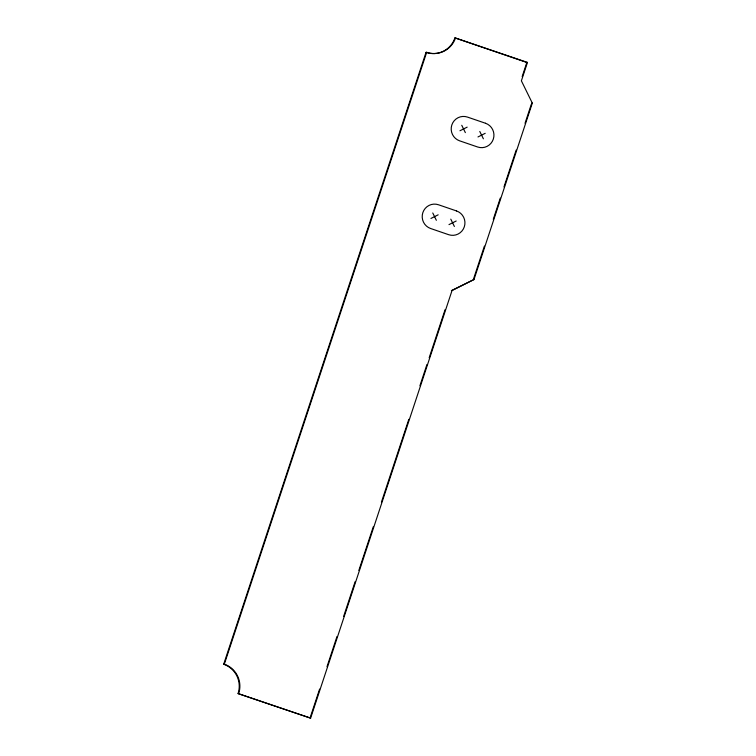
<?xml version="1.0" encoding="UTF-8"?>
<svg xmlns="http://www.w3.org/2000/svg" width="756" height="756" viewBox="0 0 756 756"><rect width="100%" height="100%" fill="white"/><g stroke="black" fill="none" stroke-linecap="round" stroke-linejoin="round"><path stroke-width="1.13" d="M223.681 664.25L426.034 52.372A23.143 22.812 84.6 0 0 454.923 37.857L527.471 62.427L521.385 80.826L532.318 103.118L473.984 279.522L452.031 290.55L310.612 718.143L238.064 693.573A23.143 22.812 84.6 0 0 223.681 664.25L224.324 664.184L426.677 52.315A23.143 22.812 84.6 0 0 455.566 37.8M310.347 717.085L319.599 689.094M326.998 666.707L336.996 636.486M343.659 616.338L355.14 581.638M358.835 570.449L373.275 526.79M381.421 502.164L408.816 419.334M419.92 385.758L426.951 364.486M429.172 357.777L445.095 309.639M522.179 76.564L526.828 62.483L527.471 62.427M473.71 278.463L484.416 246.087M493.281 219.297L500.292 198.081M503.987 186.921L516.168 150.075M525.033 123.275L531.307 104.3M459.95 130.769L467.17 127.14M477.981 136.949L485.201 133.321M430.948 218.456L438.168 214.827M448.979 224.626L456.199 220.998M451.389 290.616L473.984 279.522M426.034 52.372L426.677 52.315M531.676 103.185L532.318 103.118M238.064 693.573L310.612 718.143M454.923 37.857L526.828 62.483M479.786 131.468L483.386 138.802M461.755 125.288L465.356 132.621M450.793 219.145L454.384 226.479M432.763 212.975L436.354 220.308M224.324 664.184A23.143 22.812 84.6 0 1 238.707 693.517M485.513 123.256L467.482 117.085A12.531 12.361 84.6 0 0 451.833 124.948A12.531 12.361 84.6 0 0 459.629 140.833L477.66 147.004A12.531 12.361 84.6 0 0 493.309 139.142A12.531 12.361 84.6 0 0 485.513 123.256M456.52 210.943L438.489 204.763A12.531 12.361 84.6 0 0 422.84 212.625A12.531 12.361 84.6 0 0 430.636 228.51L448.667 234.691A12.531 12.361 84.6 0 0 464.307 226.828A12.531 12.361 84.6 0 0 456.52 210.943"/></g></svg>
